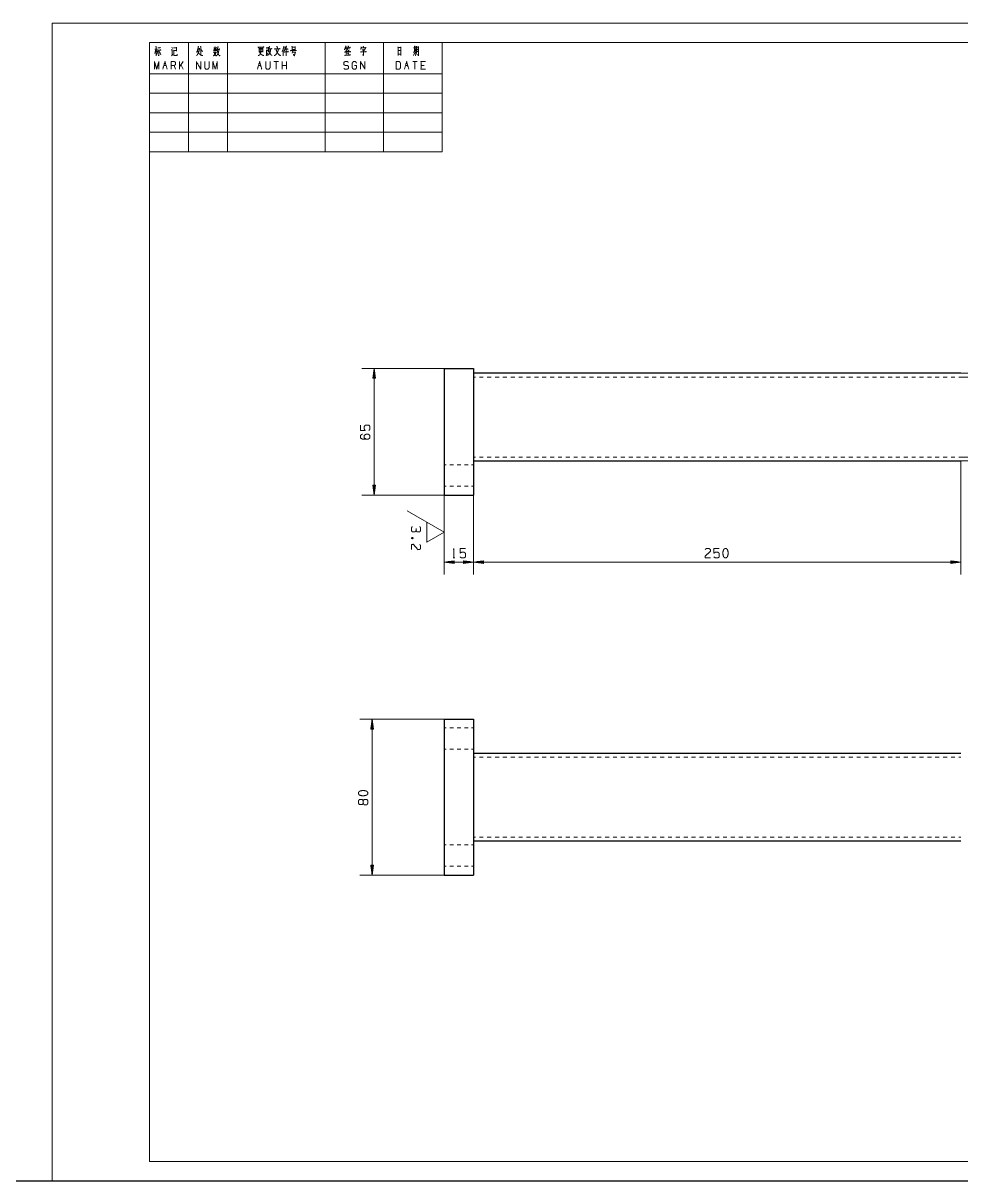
# Model space of a CAD drawing. Header units: millimetres. Extents: x 2210 to 79821, y -19430 to 2344.
# Drawn here: x 6134.6 to 6375.1, y 1492.8 to 1789.8 of the extents above; entities that cross this region are included whole.
import ezdxf

# ---------------------------------------------------------------- set-up
doc = ezdxf.new("R2010")
doc.units = ezdxf.units.MM
doc.layers.add('101', color=7, linetype='Continuous', true_color=0xffffff)

msp = doc.modelspace()

# ---------------------------------------------------------------- linework, layer by layer
msp.add_line((2209.78, 1492.82), (13049.16, 1492.82))
at = {"layer": '101', "color": 133, "linetype": 'Continuous', "lineweight": 18}
for p, q in [((6562.03, 1789.82), (6142.03, 1789.82)), ((6142.03, 1789.82), (6142.03, 1492.82)), ((6167.03, 1784.82), (6242.03, 1784.82)), ((6167.03, 1784.82), (6167.03, 1756.82)), ((6557.03, 1784.82), (6167.03, 1784.82)), ((6167.03, 1784.82), (6242.03, 1784.82)), ((6167.03, 1784.82), (6167.03, 1497.82)), ((6167.03, 1784.82), (6242.03, 1784.82)), ((6177.03, 1784.82), (6177.03, 1756.82)), ((6187.03, 1784.82), (6187.03, 1756.82)), ((6212.03, 1784.82), (6212.03, 1756.82)), ((6227.03, 1784.82), (6227.03, 1756.82)), ((6242.03, 1784.82), (6242.03, 1756.82)), ((6167.03, 1776.82), (6242.03, 1776.82)), ((6167.03, 1771.82), (6242.03, 1771.82)), ((6167.03, 1766.82), (6242.03, 1766.82)), ((6167.03, 1761.82), (6242.03, 1761.82)), ((6167.03, 1756.82), (6242.03, 1756.82)), ((6167.03, 1497.82), (6557.03, 1497.82)), ((6142.03, 1492.82), (6562.03, 1492.82))]:
    msp.add_line(p, q, dxfattribs=at)
at = {"layer": '101', "color": 72, "linetype": 'Continuous', "lineweight": 18}
for p, q in [((6168.6, 1783.12), (6168.38, 1782.01)), ((6168.39, 1783.19), (6169.01, 1783.19)), ((6168.72, 1782.96), (6168.94, 1782.48)), ((6169.14, 1782.61), (6168.91, 1781.74)), ((6169.59, 1782.59), (6169.9, 1781.7)), ((6172.77, 1783.7), (6172.9, 1783.31)), ((6173.16, 1782.9), (6173.25, 1782.79)), ((6179.45, 1783.23), (6179.8, 1783.23)), ((6183.43, 1782.3), (6184.19, 1782.3)), ((6183.72, 1783.02), (6183.46, 1782.61)), ((6183.56, 1783.6), (6183.69, 1783.31)), ((6183.91, 1783), (6184.14, 1782.73)), ((6184.17, 1783.64), (6183.98, 1783.31)), ((6195.13, 1782.59), (6196.01, 1782.59)), ((6195.14, 1783.31), (6196.02, 1783.31)), ((6195.14, 1782.96), (6196.01, 1782.96)), ((6196.04, 1783.45), (6196.04, 1782.38)), ((6197.03, 1782.98), (6197.03, 1781.72)), ((6197.05, 1782.83), (6197.38, 1782.83)), ((6197.43, 1783.64), (6197.4, 1782.71)), ((6201.3, 1783.1), (6201.3, 1781.47)), ((6203.59, 1783.68), (6204.35, 1783.68)), ((6203.59, 1783.1), (6204.35, 1783.1)), ((6203.76, 1782.73), (6203.59, 1782.15)), ((6203.63, 1782.38), (6204.36, 1782.38)), ((6204.36, 1783.87), (6204.36, 1782.92)), ((6217.34, 1782.34), (6217.51, 1781.84)), ((6217.38, 1782.54), (6218.1, 1782.54)), ((6217.63, 1782.44), (6217.79, 1782.03)), ((6218.16, 1782.38), (6217.95, 1781.72)), ((6218.07, 1783.5), (6218.24, 1783.16)), ((6234.95, 1782.15), (6234.68, 1781.53)), ((6234.89, 1782.77), (6235.28, 1782.77)), ((6235.21, 1782.19), (6235.31, 1781.86)), ((6235.25, 1783.95), (6235.36, 1783.81)), ((6172.68, 1781.45), (6172.96, 1781.9)), ((6175.62, 1779.97), (6174.66, 1778.6)), ((6174.66, 1778), (6174.66, 1779.97)), ((6175.62, 1778), (6175.07, 1779.18)), ((6200.05, 1779.97), (6198.93, 1779.97)), ((6199.49, 1779.97), (6199.49, 1778)), ((6201.05, 1778), (6201.05, 1779.97)), ((6202.17, 1778), (6202.17, 1779.97)), ((6235.63, 1779.97), (6234.52, 1779.97)), ((6235.08, 1779.97), (6235.08, 1778)), ((6235.78, 1781.76), (6236.03, 1781.51)), ((6170.69, 1778.99), (6171.25, 1778.99)), ((6173.65, 1778), (6173.37, 1778.99)), ((6194.97, 1778.99), (6195.52, 1778.99)), ((6202.17, 1778.99), (6201.05, 1778.99)), ((6232.68, 1778.99), (6233.23, 1778.99)), ((6237.48, 1778.99), (6236.64, 1778.99)), ((6234.62, 1657.8), (6234.19, 1657.64)), ((6244.87, 1652.65), (6245.3, 1652.65))]:
    msp.add_line(p, q, dxfattribs=at)
at = {"layer": '101', "color": 22, "linetype": 'Continuous', "lineweight": 18}
for p, q in [((6242.6, 1701.26), (6221.45, 1701.26)), ((6224.62, 1701.26), (6224.29, 1698.72)), ((6224.34, 1698.72), (6224.34, 1699.14)), ((6224.39, 1698.72), (6224.39, 1699.52)), ((6224.44, 1698.72), (6224.44, 1699.91)), ((6224.49, 1698.72), (6224.49, 1700.3)), ((6224.54, 1698.72), (6224.54, 1700.68)), ((6224.59, 1698.72), (6224.59, 1701.07)), ((6224.95, 1698.72), (6224.62, 1701.26)), ((6224.62, 1668.76), (6224.62, 1701.26)), ((6224.65, 1698.72), (6224.65, 1701.07)), ((6224.7, 1698.72), (6224.7, 1700.68)), ((6224.75, 1698.72), (6224.75, 1700.3)), ((6224.8, 1698.72), (6224.8, 1699.91)), ((6224.85, 1698.72), (6224.85, 1699.52)), ((6224.9, 1698.72), (6224.9, 1699.14)), ((6375.1, 1700.01), (6404.63, 1700.01)), ((6375.1, 1699.01), (6391.9, 1699.01)), ((6224.29, 1698.72), (6224.29, 1698.75)), ((6224.29, 1698.72), (6224.29, 1698.75)), ((6224.29, 1698.72), (6224.95, 1698.72)), ((6224.95, 1698.72), (6224.95, 1698.75)), ((6224.95, 1698.72), (6224.95, 1698.75)), ((6375.1, 1678.51), (6391.9, 1678.51)), ((6250.1, 1677.51), (6250.1, 1648.38)), ((6375.1, 1677.51), (6375.1, 1648.38)), ((6375.1, 1677.51), (6404.63, 1677.51)), ((6224.29, 1671.3), (6224.29, 1671.27)), ((6224.29, 1671.3), (6224.29, 1671.27)), ((6224.29, 1671.3), (6224.62, 1668.76)), ((6224.95, 1671.3), (6224.29, 1671.3)), ((6224.34, 1671.3), (6224.34, 1670.88)), ((6224.39, 1671.3), (6224.39, 1670.5)), ((6224.44, 1671.3), (6224.44, 1670.11)), ((6224.49, 1671.3), (6224.49, 1669.73)), ((6224.54, 1671.3), (6224.54, 1669.34)), ((6224.59, 1671.3), (6224.59, 1668.95)), ((6224.62, 1668.76), (6224.95, 1671.3)), ((6224.65, 1671.3), (6224.65, 1668.95)), ((6224.7, 1671.3), (6224.7, 1669.34)), ((6224.75, 1671.3), (6224.75, 1669.73)), ((6224.8, 1671.3), (6224.8, 1670.11)), ((6224.85, 1671.3), (6224.85, 1670.5)), ((6224.9, 1671.3), (6224.9, 1670.88)), ((6224.95, 1671.3), (6224.95, 1671.27)), ((6224.95, 1671.3), (6224.95, 1671.27)), ((6242.6, 1668.76), (6221.45, 1668.76)), ((6242.6, 1668.76), (6242.6, 1648.38)), ((6250.1, 1668.76), (6250.1, 1648.38)), ((6242.6, 1655.43), (6242.6, 1663.05)), ((6245.14, 1651.89), (6242.6, 1651.55)), ((6242.6, 1651.55), (6245.14, 1651.22)), ((6242.6, 1651.55), (6250.1, 1651.55)), ((6245.14, 1651.58), (6242.8, 1651.58)), ((6245.14, 1651.53), (6242.8, 1651.53)), ((6245.14, 1651.63), (6243.18, 1651.63)), ((6245.14, 1651.48), (6243.18, 1651.48)), ((6245.14, 1651.68), (6243.57, 1651.68)), ((6245.14, 1651.43), (6243.57, 1651.43)), ((6245.14, 1651.73), (6243.95, 1651.73)), ((6245.14, 1651.38), (6243.95, 1651.38)), ((6245.14, 1651.78), (6244.34, 1651.78)), ((6245.14, 1651.33), (6244.34, 1651.33)), ((6245.14, 1651.83), (6244.73, 1651.83)), ((6245.14, 1651.88), (6245.11, 1651.88)), ((6245.14, 1651.88), (6245.11, 1651.88)), ((6245.14, 1651.22), (6245.14, 1651.89)), ((6247.56, 1651.89), (6247.56, 1651.22)), ((6250.1, 1651.55), (6247.56, 1651.89)), ((6247.56, 1651.88), (6247.59, 1651.88)), ((6247.56, 1651.88), (6247.59, 1651.88)), ((6247.56, 1651.83), (6247.98, 1651.83)), ((6247.56, 1651.78), (6248.37, 1651.78)), ((6247.56, 1651.73), (6248.75, 1651.73)), ((6247.56, 1651.68), (6249.14, 1651.68)), ((6247.56, 1651.63), (6249.52, 1651.63)), ((6247.56, 1651.58), (6249.91, 1651.58)), ((6247.56, 1651.22), (6250.1, 1651.55)), ((6247.56, 1651.53), (6249.91, 1651.53)), ((6247.56, 1651.48), (6249.52, 1651.48)), ((6247.56, 1651.43), (6249.14, 1651.43)), ((6247.56, 1651.38), (6248.75, 1651.38)), ((6247.56, 1651.33), (6248.37, 1651.33)), ((6252.64, 1651.89), (6250.1, 1651.55)), ((6250.1, 1651.55), (6252.64, 1651.22)), ((6250.1, 1651.55), (6375.1, 1651.55)), ((6252.64, 1651.58), (6250.3, 1651.58)), ((6252.64, 1651.53), (6250.3, 1651.53)), ((6252.64, 1651.63), (6250.68, 1651.63)), ((6252.64, 1651.48), (6250.68, 1651.48)), ((6252.64, 1651.68), (6251.07, 1651.68)), ((6252.64, 1651.43), (6251.07, 1651.43)), ((6252.64, 1651.73), (6251.45, 1651.73)), ((6252.64, 1651.38), (6251.45, 1651.38)), ((6252.64, 1651.78), (6251.84, 1651.78)), ((6252.64, 1651.33), (6251.84, 1651.33)), ((6252.64, 1651.83), (6252.23, 1651.83)), ((6252.64, 1651.88), (6252.61, 1651.88)), ((6252.64, 1651.88), (6252.61, 1651.88)), ((6252.64, 1651.22), (6252.64, 1651.89)), ((6375.1, 1651.55), (6372.56, 1651.89)), ((6372.56, 1651.89), (6372.56, 1651.22)), ((6372.56, 1651.88), (6372.59, 1651.88)), ((6372.56, 1651.88), (6372.59, 1651.88)), ((6372.56, 1651.83), (6372.98, 1651.83)), ((6372.56, 1651.78), (6373.37, 1651.78)), ((6372.56, 1651.73), (6373.75, 1651.73)), ((6372.56, 1651.68), (6374.14, 1651.68)), ((6372.56, 1651.63), (6374.52, 1651.63)), ((6372.56, 1651.58), (6374.91, 1651.58)), ((6372.56, 1651.22), (6375.1, 1651.55)), ((6372.56, 1651.53), (6374.91, 1651.53)), ((6372.56, 1651.48), (6374.52, 1651.48)), ((6372.56, 1651.43), (6374.14, 1651.43)), ((6372.56, 1651.38), (6373.75, 1651.38)), ((6372.56, 1651.33), (6373.37, 1651.33)), ((6245.14, 1651.28), (6244.73, 1651.28)), ((6245.14, 1651.22), (6245.11, 1651.22)), ((6245.14, 1651.22), (6245.11, 1651.22)), ((6247.56, 1651.28), (6247.98, 1651.28)), ((6247.56, 1651.22), (6247.59, 1651.22)), ((6247.56, 1651.22), (6247.59, 1651.22)), ((6252.64, 1651.28), (6252.23, 1651.28)), ((6252.64, 1651.22), (6252.61, 1651.22)), ((6252.64, 1651.22), (6252.61, 1651.22)), ((6372.56, 1651.28), (6372.98, 1651.28)), ((6372.56, 1651.22), (6372.59, 1651.22)), ((6372.56, 1651.22), (6372.59, 1651.22)), ((6242.6, 1611.28), (6220.91, 1611.28)), ((6224.09, 1611.28), (6223.75, 1608.74)), ((6223.91, 1608.74), (6223.91, 1609.93)), ((6223.96, 1608.74), (6223.96, 1610.32)), ((6224.01, 1608.74), (6224.01, 1610.7)), ((6224.06, 1608.74), (6224.06, 1611.09)), ((6224.42, 1608.74), (6224.09, 1611.28)), ((6224.09, 1571.28), (6224.09, 1611.28)), ((6224.11, 1608.74), (6224.11, 1611.09)), ((6224.16, 1608.74), (6224.16, 1610.7)), ((6224.21, 1608.74), (6224.21, 1610.32)), ((6224.27, 1608.74), (6224.27, 1609.93)), ((6223.75, 1608.74), (6224.42, 1608.74)), ((6223.76, 1608.74), (6223.76, 1608.77)), ((6223.76, 1608.74), (6223.76, 1608.77)), ((6223.81, 1608.74), (6223.81, 1609.16)), ((6223.86, 1608.74), (6223.86, 1609.54)), ((6224.32, 1608.74), (6224.32, 1609.54)), ((6224.37, 1608.74), (6224.37, 1609.16)), ((6224.42, 1608.74), (6224.42, 1608.77)), ((6224.42, 1608.74), (6224.42, 1608.77)), ((6242.6, 1571.28), (6220.91, 1571.28)), ((6223.75, 1573.82), (6224.09, 1571.28)), ((6224.42, 1573.82), (6223.75, 1573.82)), ((6223.76, 1573.82), (6223.76, 1573.79)), ((6223.76, 1573.82), (6223.76, 1573.79)), ((6223.81, 1573.82), (6223.81, 1573.4)), ((6223.86, 1573.82), (6223.86, 1573.02)), ((6223.91, 1573.82), (6223.91, 1572.63)), ((6223.96, 1573.82), (6223.96, 1572.25)), ((6224.01, 1573.82), (6224.01, 1571.86)), ((6224.06, 1573.82), (6224.06, 1571.47)), ((6224.09, 1571.28), (6224.42, 1573.82)), ((6224.11, 1573.82), (6224.11, 1571.47)), ((6224.16, 1573.82), (6224.16, 1571.86)), ((6224.21, 1573.82), (6224.21, 1572.25)), ((6224.27, 1573.82), (6224.27, 1572.63)), ((6224.32, 1573.82), (6224.32, 1573.02)), ((6224.37, 1573.82), (6224.37, 1573.4)), ((6224.42, 1573.82), (6224.42, 1573.79)), ((6224.42, 1573.82), (6224.42, 1573.79))]:
    msp.add_line(p, q, dxfattribs=at)
at = {"layer": '101', "color": 92, "linetype": 'Continuous', "lineweight": 25}
for p, q in [((6242.6, 1701.26), (6250.1, 1701.26)), ((6242.6, 1701.26), (6242.6, 1668.76)), ((6250.1, 1701.26), (6250.1, 1668.76)), ((6375.1, 1700.01), (6250.1, 1700.01)), ((6250.1, 1677.51), (6375.1, 1677.51)), ((6242.6, 1668.76), (6250.1, 1668.76)), ((6242.6, 1611.28), (6242.6, 1571.28)), ((6242.6, 1611.28), (6250.1, 1611.28)), ((6250.1, 1611.28), (6250.1, 1571.28)), ((6250.1, 1602.53), (6375.1, 1602.53)), ((6250.1, 1580.03), (6375.1, 1580.03)), ((6242.6, 1571.28), (6250.1, 1571.28))]:
    msp.add_line(p, q, dxfattribs=at)
at = {"layer": '101', "color": 53, "linetype": 'Continuous', "lineweight": 18}
for p, q in [((6250.61, 1699.01), (6250.1, 1699.01)), ((6252.62, 1699.01), (6251.62, 1699.01)), ((6254.64, 1699.01), (6253.63, 1699.01)), ((6256.66, 1699.01), (6255.65, 1699.01)), ((6258.67, 1699.01), (6257.66, 1699.01)), ((6260.69, 1699.01), (6259.68, 1699.01)), ((6262.7, 1699.01), (6261.7, 1699.01)), ((6264.72, 1699.01), (6263.71, 1699.01)), ((6266.74, 1699.01), (6265.73, 1699.01)), ((6268.75, 1699.01), (6267.74, 1699.01)), ((6270.77, 1699.01), (6269.76, 1699.01)), ((6272.78, 1699.01), (6271.78, 1699.01)), ((6274.8, 1699.01), (6273.79, 1699.01)), ((6276.82, 1699.01), (6275.81, 1699.01)), ((6278.83, 1699.01), (6277.82, 1699.01)), ((6280.85, 1699.01), (6279.84, 1699.01)), ((6282.87, 1699.01), (6281.86, 1699.01)), ((6284.88, 1699.01), (6283.87, 1699.01)), ((6286.9, 1699.01), (6285.89, 1699.01)), ((6288.91, 1699.01), (6287.91, 1699.01)), ((6290.93, 1699.01), (6289.92, 1699.01)), ((6292.95, 1699.01), (6291.94, 1699.01)), ((6294.96, 1699.01), (6293.95, 1699.01)), ((6296.98, 1699.01), (6295.97, 1699.01)), ((6298.99, 1699.01), (6297.99, 1699.01)), ((6301.01, 1699.01), (6300, 1699.01)), ((6303.03, 1699.01), (6302.02, 1699.01)), ((6305.04, 1699.01), (6304.03, 1699.01)), ((6307.06, 1699.01), (6306.05, 1699.01)), ((6309.07, 1699.01), (6308.07, 1699.01)), ((6311.09, 1699.01), (6310.08, 1699.01)), ((6313.11, 1699.01), (6312.1, 1699.01)), ((6315.12, 1699.01), (6314.12, 1699.01)), ((6317.14, 1699.01), (6316.13, 1699.01)), ((6319.16, 1699.01), (6318.15, 1699.01)), ((6321.17, 1699.01), (6320.16, 1699.01)), ((6323.19, 1699.01), (6322.18, 1699.01)), ((6325.2, 1699.01), (6324.2, 1699.01)), ((6327.22, 1699.01), (6326.21, 1699.01)), ((6329.24, 1699.01), (6328.23, 1699.01)), ((6331.25, 1699.01), (6330.24, 1699.01)), ((6333.27, 1699.01), (6332.26, 1699.01)), ((6335.28, 1699.01), (6334.28, 1699.01)), ((6337.3, 1699.01), (6336.29, 1699.01)), ((6339.32, 1699.01), (6338.31, 1699.01)), ((6341.33, 1699.01), (6340.32, 1699.01)), ((6343.35, 1699.01), (6342.34, 1699.01)), ((6345.37, 1699.01), (6344.36, 1699.01)), ((6347.38, 1699.01), (6346.37, 1699.01)), ((6349.4, 1699.01), (6348.39, 1699.01)), ((6351.41, 1699.01), (6350.41, 1699.01)), ((6353.43, 1699.01), (6352.42, 1699.01)), ((6355.45, 1699.01), (6354.44, 1699.01)), ((6357.46, 1699.01), (6356.45, 1699.01)), ((6359.48, 1699.01), (6358.47, 1699.01)), ((6361.49, 1699.01), (6360.49, 1699.01)), ((6363.51, 1699.01), (6362.5, 1699.01)), ((6365.53, 1699.01), (6364.52, 1699.01)), ((6367.54, 1699.01), (6366.53, 1699.01)), ((6369.56, 1699.01), (6368.55, 1699.01)), ((6371.57, 1699.01), (6370.57, 1699.01)), ((6373.59, 1699.01), (6372.58, 1699.01)), ((6375.1, 1699.01), (6374.6, 1699.01)), ((6250.1, 1678.51), (6250.61, 1678.51)), ((6251.62, 1678.51), (6252.62, 1678.51)), ((6253.63, 1678.51), (6254.64, 1678.51)), ((6255.65, 1678.51), (6256.66, 1678.51)), ((6257.66, 1678.51), (6258.67, 1678.51)), ((6259.68, 1678.51), (6260.69, 1678.51)), ((6261.7, 1678.51), (6262.7, 1678.51)), ((6263.71, 1678.51), (6264.72, 1678.51)), ((6265.73, 1678.51), (6266.74, 1678.51)), ((6267.74, 1678.51), (6268.75, 1678.51)), ((6269.76, 1678.51), (6270.77, 1678.51)), ((6271.78, 1678.51), (6272.78, 1678.51)), ((6273.79, 1678.51), (6274.8, 1678.51)), ((6275.81, 1678.51), (6276.82, 1678.51)), ((6277.82, 1678.51), (6278.83, 1678.51)), ((6279.84, 1678.51), (6280.85, 1678.51)), ((6281.86, 1678.51), (6282.87, 1678.51)), ((6283.87, 1678.51), (6284.88, 1678.51)), ((6285.89, 1678.51), (6286.9, 1678.51)), ((6287.91, 1678.51), (6288.91, 1678.51)), ((6289.92, 1678.51), (6290.93, 1678.51)), ((6291.94, 1678.51), (6292.95, 1678.51)), ((6293.95, 1678.51), (6294.96, 1678.51)), ((6295.97, 1678.51), (6296.98, 1678.51)), ((6297.99, 1678.51), (6298.99, 1678.51)), ((6300, 1678.51), (6301.01, 1678.51)), ((6302.02, 1678.51), (6303.03, 1678.51)), ((6304.03, 1678.51), (6305.04, 1678.51)), ((6306.05, 1678.51), (6307.06, 1678.51)), ((6308.07, 1678.51), (6309.07, 1678.51)), ((6310.08, 1678.51), (6311.09, 1678.51)), ((6312.1, 1678.51), (6313.11, 1678.51)), ((6314.12, 1678.51), (6315.12, 1678.51)), ((6316.13, 1678.51), (6317.14, 1678.51)), ((6318.15, 1678.51), (6319.16, 1678.51)), ((6320.16, 1678.51), (6321.17, 1678.51)), ((6322.18, 1678.51), (6323.19, 1678.51)), ((6324.2, 1678.51), (6325.2, 1678.51)), ((6326.21, 1678.51), (6327.22, 1678.51)), ((6328.23, 1678.51), (6329.24, 1678.51)), ((6330.24, 1678.51), (6331.25, 1678.51)), ((6332.26, 1678.51), (6333.27, 1678.51)), ((6334.28, 1678.51), (6335.28, 1678.51)), ((6336.29, 1678.51), (6337.3, 1678.51)), ((6338.31, 1678.51), (6339.32, 1678.51)), ((6340.32, 1678.51), (6341.33, 1678.51)), ((6342.34, 1678.51), (6343.35, 1678.51)), ((6344.36, 1678.51), (6345.37, 1678.51)), ((6346.37, 1678.51), (6347.38, 1678.51)), ((6348.39, 1678.51), (6349.4, 1678.51)), ((6350.41, 1678.51), (6351.41, 1678.51)), ((6352.42, 1678.51), (6353.43, 1678.51)), ((6354.44, 1678.51), (6355.45, 1678.51)), ((6356.45, 1678.51), (6357.46, 1678.51)), ((6358.47, 1678.51), (6359.48, 1678.51)), ((6360.49, 1678.51), (6361.49, 1678.51)), ((6362.5, 1678.51), (6363.51, 1678.51)), ((6364.52, 1678.51), (6365.53, 1678.51)), ((6366.53, 1678.51), (6367.54, 1678.51)), ((6368.55, 1678.51), (6369.56, 1678.51)), ((6370.57, 1678.51), (6371.57, 1678.51)), ((6372.58, 1678.51), (6373.59, 1678.51)), ((6374.6, 1678.51), (6375.1, 1678.51)), ((6243.07, 1676.51), (6242.6, 1676.51)), ((6244.95, 1676.51), (6244.01, 1676.51)), ((6246.82, 1676.51), (6245.88, 1676.51)), ((6248.7, 1676.51), (6247.76, 1676.51)), ((6250.1, 1676.51), (6249.63, 1676.51)), ((6242.6, 1671.01), (6243.07, 1671.01)), ((6244.01, 1671.01), (6244.95, 1671.01)), ((6245.88, 1671.01), (6246.82, 1671.01)), ((6247.76, 1671.01), (6248.7, 1671.01)), ((6249.63, 1671.01), (6250.1, 1671.01)), ((6243.07, 1609.03), (6242.6, 1609.03)), ((6244.95, 1609.03), (6244.01, 1609.03)), ((6246.82, 1609.03), (6245.88, 1609.03)), ((6248.7, 1609.03), (6247.76, 1609.03)), ((6250.1, 1609.03), (6249.63, 1609.03)), ((6242.6, 1603.53), (6243.07, 1603.53)), ((6244.01, 1603.53), (6244.95, 1603.53)), ((6245.88, 1603.53), (6246.82, 1603.53)), ((6247.76, 1603.53), (6248.7, 1603.53)), ((6249.63, 1603.53), (6250.1, 1603.53)), ((6250.1, 1601.53), (6250.61, 1601.53)), ((6251.62, 1601.53), (6252.62, 1601.53)), ((6253.63, 1601.53), (6254.64, 1601.53)), ((6255.65, 1601.53), (6256.66, 1601.53)), ((6257.66, 1601.53), (6258.67, 1601.53)), ((6259.68, 1601.53), (6260.69, 1601.53)), ((6261.7, 1601.53), (6262.7, 1601.53)), ((6263.71, 1601.53), (6264.72, 1601.53)), ((6265.73, 1601.53), (6266.74, 1601.53)), ((6267.74, 1601.53), (6268.75, 1601.53)), ((6269.76, 1601.53), (6270.77, 1601.53)), ((6271.78, 1601.53), (6272.78, 1601.53)), ((6273.79, 1601.53), (6274.8, 1601.53)), ((6275.81, 1601.53), (6276.82, 1601.53)), ((6277.82, 1601.53), (6278.83, 1601.53)), ((6279.84, 1601.53), (6280.85, 1601.53)), ((6281.86, 1601.53), (6282.87, 1601.53)), ((6283.87, 1601.53), (6284.88, 1601.53)), ((6285.89, 1601.53), (6286.9, 1601.53)), ((6287.91, 1601.53), (6288.91, 1601.53)), ((6289.92, 1601.53), (6290.93, 1601.53)), ((6291.94, 1601.53), (6292.95, 1601.53)), ((6293.95, 1601.53), (6294.96, 1601.53)), ((6295.97, 1601.53), (6296.98, 1601.53)), ((6297.99, 1601.53), (6298.99, 1601.53)), ((6300, 1601.53), (6301.01, 1601.53)), ((6302.02, 1601.53), (6303.03, 1601.53)), ((6304.03, 1601.53), (6305.04, 1601.53)), ((6306.05, 1601.53), (6307.06, 1601.53)), ((6308.07, 1601.53), (6309.07, 1601.53)), ((6310.08, 1601.53), (6311.09, 1601.53)), ((6312.1, 1601.53), (6313.11, 1601.53)), ((6314.12, 1601.53), (6315.12, 1601.53)), ((6316.13, 1601.53), (6317.14, 1601.53)), ((6318.15, 1601.53), (6319.16, 1601.53)), ((6320.16, 1601.53), (6321.17, 1601.53)), ((6322.18, 1601.53), (6323.19, 1601.53)), ((6324.2, 1601.53), (6325.2, 1601.53)), ((6326.21, 1601.53), (6327.22, 1601.53)), ((6328.23, 1601.53), (6329.24, 1601.53)), ((6330.24, 1601.53), (6331.25, 1601.53)), ((6332.26, 1601.53), (6333.27, 1601.53)), ((6334.28, 1601.53), (6335.28, 1601.53)), ((6336.29, 1601.53), (6337.3, 1601.53)), ((6338.31, 1601.53), (6339.32, 1601.53)), ((6340.32, 1601.53), (6341.33, 1601.53)), ((6342.34, 1601.53), (6343.35, 1601.53)), ((6344.36, 1601.53), (6345.37, 1601.53)), ((6346.37, 1601.53), (6347.38, 1601.53)), ((6348.39, 1601.53), (6349.4, 1601.53)), ((6350.41, 1601.53), (6351.41, 1601.53)), ((6352.42, 1601.53), (6353.43, 1601.53)), ((6354.44, 1601.53), (6355.45, 1601.53)), ((6356.45, 1601.53), (6357.46, 1601.53)), ((6358.47, 1601.53), (6359.48, 1601.53)), ((6360.49, 1601.53), (6361.49, 1601.53)), ((6362.5, 1601.53), (6363.51, 1601.53)), ((6364.52, 1601.53), (6365.53, 1601.53)), ((6366.53, 1601.53), (6367.54, 1601.53)), ((6368.55, 1601.53), (6369.56, 1601.53)), ((6370.57, 1601.53), (6371.57, 1601.53)), ((6372.58, 1601.53), (6373.59, 1601.53)), ((6374.6, 1601.53), (6375.1, 1601.53)), ((6250.1, 1581.03), (6250.61, 1581.03)), ((6251.62, 1581.03), (6252.62, 1581.03)), ((6253.63, 1581.03), (6254.64, 1581.03)), ((6255.65, 1581.03), (6256.66, 1581.03)), ((6257.66, 1581.03), (6258.67, 1581.03)), ((6259.68, 1581.03), (6260.69, 1581.03)), ((6261.7, 1581.03), (6262.7, 1581.03)), ((6263.71, 1581.03), (6264.72, 1581.03)), ((6265.73, 1581.03), (6266.74, 1581.03)), ((6267.74, 1581.03), (6268.75, 1581.03)), ((6269.76, 1581.03), (6270.77, 1581.03)), ((6271.78, 1581.03), (6272.78, 1581.03)), ((6273.79, 1581.03), (6274.8, 1581.03)), ((6275.81, 1581.03), (6276.82, 1581.03)), ((6277.82, 1581.03), (6278.83, 1581.03)), ((6279.84, 1581.03), (6280.85, 1581.03)), ((6281.86, 1581.03), (6282.87, 1581.03)), ((6283.87, 1581.03), (6284.88, 1581.03)), ((6285.89, 1581.03), (6286.9, 1581.03)), ((6287.91, 1581.03), (6288.91, 1581.03)), ((6289.92, 1581.03), (6290.93, 1581.03)), ((6291.94, 1581.03), (6292.95, 1581.03)), ((6293.95, 1581.03), (6294.96, 1581.03)), ((6295.97, 1581.03), (6296.98, 1581.03)), ((6297.99, 1581.03), (6298.99, 1581.03)), ((6300, 1581.03), (6301.01, 1581.03)), ((6302.02, 1581.03), (6303.03, 1581.03)), ((6304.03, 1581.03), (6305.04, 1581.03)), ((6306.05, 1581.03), (6307.06, 1581.03)), ((6308.07, 1581.03), (6309.07, 1581.03)), ((6310.08, 1581.03), (6311.09, 1581.03)), ((6312.1, 1581.03), (6313.11, 1581.03)), ((6314.12, 1581.03), (6315.12, 1581.03)), ((6316.13, 1581.03), (6317.14, 1581.03)), ((6318.15, 1581.03), (6319.16, 1581.03)), ((6320.16, 1581.03), (6321.17, 1581.03)), ((6322.18, 1581.03), (6323.19, 1581.03)), ((6324.2, 1581.03), (6325.2, 1581.03)), ((6326.21, 1581.03), (6327.22, 1581.03)), ((6328.23, 1581.03), (6329.24, 1581.03)), ((6330.24, 1581.03), (6331.25, 1581.03)), ((6332.26, 1581.03), (6333.27, 1581.03)), ((6334.28, 1581.03), (6335.28, 1581.03)), ((6336.29, 1581.03), (6337.3, 1581.03)), ((6338.31, 1581.03), (6339.32, 1581.03)), ((6340.32, 1581.03), (6341.33, 1581.03)), ((6342.34, 1581.03), (6343.35, 1581.03)), ((6344.36, 1581.03), (6345.37, 1581.03)), ((6346.37, 1581.03), (6347.38, 1581.03)), ((6348.39, 1581.03), (6349.4, 1581.03)), ((6350.41, 1581.03), (6351.41, 1581.03)), ((6352.42, 1581.03), (6353.43, 1581.03)), ((6354.44, 1581.03), (6355.45, 1581.03)), ((6356.45, 1581.03), (6357.46, 1581.03)), ((6358.47, 1581.03), (6359.48, 1581.03)), ((6360.49, 1581.03), (6361.49, 1581.03)), ((6362.5, 1581.03), (6363.51, 1581.03)), ((6364.52, 1581.03), (6365.53, 1581.03)), ((6366.53, 1581.03), (6367.54, 1581.03)), ((6368.55, 1581.03), (6369.56, 1581.03)), ((6370.57, 1581.03), (6371.57, 1581.03)), ((6372.58, 1581.03), (6373.59, 1581.03)), ((6374.6, 1581.03), (6375.1, 1581.03)), ((6243.07, 1579.03), (6242.6, 1579.03)), ((6244.95, 1579.03), (6244.01, 1579.03)), ((6246.82, 1579.03), (6245.88, 1579.03)), ((6248.7, 1579.03), (6247.76, 1579.03)), ((6250.1, 1579.03), (6249.63, 1579.03)), ((6242.6, 1573.53), (6243.07, 1573.53)), ((6244.01, 1573.53), (6244.95, 1573.53)), ((6245.88, 1573.53), (6246.82, 1573.53)), ((6247.76, 1573.53), (6248.7, 1573.53)), ((6249.63, 1573.53), (6250.1, 1573.53))]:
    msp.add_line(p, q, dxfattribs=at)
at = {"layer": '101', "color": 163, "linetype": 'Continuous', "lineweight": 13}
for p, q in [((6242.6, 1659.24), (6233.08, 1664.73)), ((6238.15, 1656.67), (6238.15, 1661.81)), ((6242.6, 1659.24), (6238.15, 1656.67))]:
    msp.add_line(p, q, dxfattribs=at)
at = {"layer": '101', "color": 72, "linetype": 'Continuous', "lineweight": 18}
for points, knots in [([(6168.6, 1783.89), (6168.7, 1783.77), (6168.7, 1781.43)], [0, 0, 0.064393, 1, 1]), ([(6168.95, 1782.9), (6169.9, 1782.9), (6169.84, 1783.06), (6169.77, 1782.92)], [0, 0, 0.737857, 0.874089, 1, 1]), ([(6169.13, 1783.52), (6169.76, 1783.52), (6169.71, 1783.64), (6169.67, 1783.56)], [0, 0, 0.736257, 0.890366, 1, 1]), ([(6169.39, 1782.9), (6169.39, 1781.47), (6169.23, 1781.55)], [0, 0, 0.887515, 1, 1]), ([(6172.58, 1782.96), (6172.83, 1782.96), (6172.83, 1783.08), (6172.83, 1781.63)], [0, 0, 0.136549, 0.204721, 1, 1]), ([(6173.31, 1783.52), (6173.24, 1783.45), (6173.18, 1783.52), (6173.91, 1783.52), (6173.91, 1783.7), (6173.91, 1782.61), (6173.91, 1782.79), (6173.25, 1782.79), (6173.25, 1781.65), (6173.27, 1781.57), (6173.38, 1781.53), (6174.07, 1781.53), (6174.07, 1781.84)], [0, 0, 0.017819, 0.033666, 0.169515, 0.204099, 0.407776, 0.442364, 0.564628, 0.775991, 0.791603, 0.814658, 0.942357, 1, 1]), ([(6179.83, 1783.37), (6179.74, 1782.77), (6179.68, 1782.59), (6179.65, 1782.44), (6179.56, 1782.3), (6179.49, 1782.13), (6179.45, 1782.01), (6179.34, 1781.84), (6179.26, 1781.72), (6179.07, 1781.53)], [0, 0, 0.296659, 0.392137, 0.46442, 0.547267, 0.635799, 0.700206, 0.795426, 0.869797, 1, 1]), ([(6179.49, 1783.95), (6179.56, 1783.77), (6179.49, 1783.5), (6179.46, 1783.35), (6179.4, 1783.16), (6179.34, 1782.96), (6179.29, 1782.77), (6179.24, 1782.61), (6179.17, 1782.48), (6179.08, 1782.34)], [0, 0, 0.116545, 0.278927, 0.365002, 0.478708, 0.603961, 0.717668, 0.817418, 0.901357, 1, 1]), ([(6179.34, 1782.83), (6179.4, 1782.69), (6179.45, 1782.52), (6179.48, 1782.38), (6179.62, 1782.09), (6179.7, 1782.01), (6179.9, 1781.8), (6180.02, 1781.7), (6180.16, 1781.61), (6180.37, 1781.55), (6180.56, 1781.55), (6180.71, 1781.53)], [0, 0, 0.075191, 0.157626, 0.228751, 0.384956, 0.438117, 0.578248, 0.65344, 0.734339, 0.837348, 0.928887, 1, 1]), ([(6180.08, 1783.93), (6180.13, 1783.79), (6180.13, 1781.7)], [0, 0, 0.06955, 1, 1]), ([(6180.11, 1783.21), (6180.59, 1782.54), (6180.59, 1782.73)], [0, 0, 0.814818, 1, 1]), ([(6184.04, 1782.23), (6183.92, 1781.98), (6183.85, 1781.8), (6183.72, 1781.61), (6183.59, 1781.51), (6183.37, 1781.47)], [0, 0, 0.251055, 0.434029, 0.64262, 0.795766, 1, 1]), ([(6183.76, 1783.77), (6183.89, 1783.7), (6183.84, 1783.74), (6183.84, 1782.59), (6183.84, 1783.12), (6183.43, 1783.12), (6184.25, 1783.12)], [0, 0, 0.046318, 0.069123, 0.437816, 0.608997, 0.739331, 1, 1]), ([(6183.79, 1782.5), (6183.62, 1781.92), (6184.06, 1781.45)], [0, 0, 0.483237, 1, 1]), ([(6184.76, 1783.02), (6184.76, 1782.77), (6184.73, 1782.5), (6184.66, 1782.21), (6184.54, 1781.92), (6184.41, 1781.72), (6184.26, 1781.53), (6184.06, 1781.41)], [0, 0, 0.134106, 0.280228, 0.441583, 0.610314, 0.742762, 0.870657, 1, 1]), ([(6184.49, 1783.79), (6184.63, 1783.64), (6184.58, 1783.68), (6184.25, 1782.63)], [0, 0, 0.143537, 0.187773, 1, 1]), ([(6184.41, 1782.83), (6184.45, 1782.63), (6184.49, 1782.38), (6184.58, 1782.09), (6184.7, 1781.8), (6184.83, 1781.57), (6185.02, 1781.43), (6185.07, 1781.57)], [0, 0, 0.122124, 0.267694, 0.442444, 0.622807, 0.774615, 0.912625, 1, 1]), ([(6184.47, 1783.1), (6184.96, 1783.1), (6184.93, 1783.27), (6184.88, 1783.16)], [0, 0, 0.634119, 0.848445, 1, 1]), ([(6194.94, 1783.68), (6194.91, 1783.58), (6194.82, 1783.7), (6196.3, 1783.7), (6196.23, 1783.81), (6196.17, 1783.7)], [0, 0, 0.054227, 0.130909, 0.87613, 0.940043, 1, 1]), ([(6195.6, 1783.7), (6195.6, 1782.54), (6195.55, 1782.4), (6195.54, 1782.23), (6195.48, 1782.03), (6195.41, 1781.86), (6195.32, 1781.74), (6195.19, 1781.63), (6195.06, 1781.57), (6194.85, 1781.55)], [0, 0, 0.455623, 0.515134, 0.580482, 0.665033, 0.736192, 0.79598, 0.861823, 0.919058, 1, 1]), ([(6195.04, 1783.45), (6195.13, 1783.31), (6195.13, 1782.4)], [0, 0, 0.156848, 1, 1]), ([(6195.25, 1782.42), (6195.32, 1782.25), (6195.41, 1782.11), (6195.51, 1781.98), (6195.58, 1781.86), (6195.66, 1781.76), (6195.79, 1781.7), (6195.93, 1781.61), (6196.1, 1781.57), (6196.29, 1781.53)], [0, 0, 0.124249, 0.240531, 0.35103, 0.449957, 0.536949, 0.636896, 0.752292, 0.866372, 1, 1]), ([(6197.06, 1781.72), (6196.97, 1781.53), (6196.91, 1781.55), (6197.44, 1782.19)], [0, 0, 0.187521, 0.244051, 1, 1]), ([(6197.09, 1783.48), (6197.02, 1783.39), (6196.96, 1783.48), (6197.4, 1783.48)], [0, 0, 0.169755, 0.325542, 1, 1]), ([(6198.07, 1783.19), (6198.06, 1782.98), (6198.03, 1782.77), (6198, 1782.54), (6197.94, 1782.34), (6197.87, 1782.15), (6197.78, 1782.01), (6197.68, 1781.84), (6197.57, 1781.74), (6197.44, 1781.63), (6197.24, 1781.53)], [0, 0, 0.105429, 0.211651, 0.328282, 0.437572, 0.539265, 0.625346, 0.724284, 0.79827, 0.883378, 1, 1]), ([(6197.7, 1783.87), (6197.75, 1783.79), (6197.66, 1783.23), (6197.54, 1782.81), (6197.5, 1782.67), (6197.38, 1782.44)], [0, 0, 0.062603, 0.440485, 0.727862, 0.828992, 1, 1]), ([(6197.65, 1783), (6197.68, 1782.81), (6197.72, 1782.63), (6197.75, 1782.42), (6197.84, 1782.25), (6197.91, 1782.11), (6197.98, 1781.94), (6198.09, 1781.8), (6198.23, 1781.65), (6198.42, 1781.55)], [0, 0, 0.109654, 0.220947, 0.342501, 0.451483, 0.545868, 0.651144, 0.754315, 0.874064, 1, 1]), ([(6197.7, 1783.21), (6198.41, 1783.21), (6198.32, 1783.31), (6198.2, 1783.19)], [0, 0, 0.696293, 0.830826, 1, 1]), ([(6199.17, 1783.27), (6199.08, 1783.16), (6199.04, 1783.21), (6200.51, 1783.21), (6200.41, 1783.37), (6200.31, 1783.23)], [0, 0, 0.066333, 0.095822, 0.818123, 0.913284, 1, 1]), ([(6200.07, 1783.23), (6200, 1782.83), (6199.86, 1782.42), (6199.59, 1781.98), (6199.36, 1781.7), (6199.02, 1781.51)], [0, 0, 0.190069, 0.398701, 0.640199, 0.817216, 1, 1]), ([(6199.45, 1783.12), (6199.52, 1782.9), (6199.69, 1782.4), (6199.97, 1782.01), (6200.28, 1781.65), (6200.56, 1781.53), (6200.62, 1781.61), (6200.51, 1781.45)], [0, 0, 0.103286, 0.330833, 0.538837, 0.740597, 0.872112, 0.915905, 1, 1]), ([(6199.67, 1783.89), (6199.84, 1783.48), (6199.86, 1783.58), (6199.78, 1783.37)], [0, 0, 0.581176, 0.716263, 1, 1]), ([(6201.46, 1783.95), (6201.49, 1783.81), (6201.29, 1783.16), (6201.22, 1782.92), (6201.13, 1782.77), (6201.03, 1782.59)], [0, 0, 0.101083, 0.561706, 0.738774, 0.854629, 1, 1]), ([(6201.61, 1782.48), (6201.58, 1782.34), (6201.51, 1782.48), (6202.61, 1782.48), (6202.53, 1782.61), (6202.5, 1782.5)], [0, 0, 0.08907, 0.186879, 0.848313, 0.935185, 1, 1]), ([(6201.77, 1783.74), (6201.87, 1783.52), (6201.82, 1783.6), (6201.61, 1782.73)], [0, 0, 0.200658, 0.282145, 1, 1]), ([(6201.71, 1783.12), (6202.53, 1783.12), (6202.47, 1783.27), (6202.4, 1783.12)], [0, 0, 0.720068, 0.857376, 1, 1]), ([(6202.04, 1783.95), (6202.15, 1783.81), (6202.09, 1783.87), (6202.09, 1781.47)], [0, 0, 0.069697, 0.101625, 1, 1]), ([(6203.31, 1782.73), (6203.26, 1782.67), (6203.18, 1782.77), (6204.71, 1782.77), (6204.63, 1782.83), (6204.52, 1782.73)], [0, 0, 0.038001, 0.105809, 0.873511, 0.927246, 1, 1]), ([(6203.53, 1783.89), (6203.6, 1783.81), (6203.6, 1782.96)], [0, 0, 0.115189, 1, 1]), ([(6204.44, 1782.44), (6204.16, 1781.47), (6203.88, 1781.76)], [0, 0, 0.71586, 1, 1]), ([(6217.97, 1783.97), (6218.08, 1783.85), (6218.04, 1783.87), (6217.75, 1783.21), (6217.61, 1782.96), (6217.47, 1782.77), (6217.31, 1782.54), (6216.99, 1782.34)], [0, 0, 0.080396, 0.103261, 0.444362, 0.576789, 0.688375, 0.819716, 1, 1]), ([(6217.32, 1783.99), (6217.42, 1783.85), (6217.4, 1783.89), (6217, 1782.98), (6217.23, 1783.52), (6217.75, 1783.52), (6217.34, 1783.52), (6217.48, 1783.16)], [0, 0, 0.057042, 0.07334, 0.392466, 0.581127, 0.745774, 0.87749, 1, 1]), ([(6217.69, 1783.08), (6217.88, 1782.92), (6218.07, 1782.79), (6218.21, 1782.69), (6218.42, 1782.52), (6218.61, 1782.5), (6218.45, 1782.42)], [0, 0, 0.194845, 0.370351, 0.508814, 0.712321, 0.860156, 1, 1]), ([(6217.92, 1783.52), (6218.51, 1783.52), (6218.43, 1783.66), (6218.36, 1783.56)], [0, 0, 0.669422, 0.855054, 1, 1]), ([(6221.36, 1782.5), (6221.24, 1782.34), (6221.16, 1782.48), (6222.6, 1782.48), (6222.47, 1782.59), (6222.4, 1782.5)], [0, 0, 0.096613, 0.17732, 0.867547, 0.947356, 1, 1]), ([(6221.27, 1783.74), (6221.39, 1783.52), (6221.36, 1783.6), (6221.18, 1783.1)], [0, 0, 0.294025, 0.394866, 1, 1]), ([(6221.35, 1783.5), (6222.46, 1783.5), (6222.53, 1783.66), (6222.31, 1783.19)], [0, 0, 0.611939, 0.711554, 1, 1]), ([(6221.51, 1783.02), (6222.18, 1783.02), (6222.24, 1783.08), (6221.9, 1782.71), (6221.8, 1782.79), (6221.87, 1782.71), (6221.87, 1781.55), (6221.65, 1781.7)], [0, 0, 0.230144, 0.259318, 0.430979, 0.476011, 0.513789, 0.910079, 1, 1]), ([(6221.8, 1783.93), (6221.92, 1783.64), (6221.96, 1783.68), (6221.92, 1783.58)], [0, 0, 0.644011, 0.768354, 1, 1]), ([(6230.7, 1783.77), (6230.78, 1783.6), (6230.78, 1781.51), (6230.78, 1781.84), (6231.48, 1781.84), (6231.48, 1781.53), (6231.48, 1783.7), (6231.48, 1783.58), (6230.79, 1783.58), (6230.79, 1782.77), (6231.49, 1782.77)], [0, 0, 0.022322, 0.280074, 0.320905, 0.407511, 0.44579, 0.713751, 0.729062, 0.813864, 0.913394, 1, 1]), ([(6234.89, 1783.95), (6235, 1783.81), (6234.93, 1783.89), (6234.93, 1782.38), (6234.65, 1782.38), (6235.5, 1782.38), (6235.28, 1782.38), (6235.28, 1783.89), (6235.28, 1783.5), (6234.67, 1783.5), (6235.46, 1783.5), (6235.28, 1783.5), (6235.28, 1783.08), (6234.9, 1783.08)], [0, 0, 0.025061, 0.039924, 0.243199, 0.280605, 0.39479, 0.42432, 0.627595, 0.680502, 0.763188, 0.869498, 0.893122, 0.948813, 1, 1]), ([(6235.52, 1783.85), (6235.56, 1783.7), (6235.56, 1782.52), (6235.5, 1782.25), (6235.37, 1781.94), (6235.28, 1781.7), (6235.17, 1781.51)], [0, 0, 0.062372, 0.548434, 0.661879, 0.800828, 0.909362, 1, 1]), ([(6235.56, 1783.68), (6236.03, 1783.68), (6236.03, 1783.81), (6236.03, 1781.45), (6236.03, 1783.1), (6235.59, 1783.1), (6236, 1783.1), (6236, 1782.52), (6235.59, 1782.52)], [0, 0, 0.072646, 0.091913, 0.457973, 0.714856, 0.782961, 0.846526, 0.936435, 1, 1]), ([(6168.29, 1778), (6168.29, 1779.97), (6168.85, 1778), (6169.4, 1779.97), (6169.4, 1778)], [0, 0, 0.245192, 0.5, 0.754808, 1, 1]), ([(6172.54, 1778), (6172.54, 1779.97), (6173.37, 1779.97), (6173.65, 1779.78), (6173.65, 1779.18), (6173.37, 1778.99), (6172.54, 1778.99)], [0, 0, 0.400952, 0.571035, 0.639278, 0.761676, 0.829917, 1, 1]), ([(6179.04, 1778), (6179.04, 1779.97), (6180.15, 1778), (6180.15, 1779.97)], [0, 0, 0.317574, 0.682426, 1, 1]), ([(6181.16, 1779.97), (6181.16, 1778.39), (6181.42, 1778), (6181.98, 1778), (6182.27, 1778.39), (6182.27, 1779.97)], [0, 0, 0.337152, 0.438599, 0.557781, 0.662848, 1, 1]), ([(6183.28, 1778), (6183.28, 1779.97), (6183.84, 1778), (6184.39, 1779.97), (6184.39, 1778)], [0, 0, 0.245192, 0.5, 0.754808, 1, 1]), ([(6196.81, 1779.97), (6196.81, 1778.39), (6197.08, 1778), (6197.63, 1778), (6197.92, 1778.39), (6197.92, 1779.97)], [0, 0, 0.337152, 0.438599, 0.557781, 0.662848, 1, 1]), ([(6216.88, 1778.19), (6217.16, 1778), (6217.73, 1778), (6218.01, 1778.21), (6218.01, 1778.79), (6217.73, 1778.99), (6217.18, 1778.99), (6216.88, 1779.18), (6216.88, 1779.78), (6217.18, 1779.97), (6217.73, 1779.97), (6218.01, 1779.78)], [0, 0, 0.068035, 0.184054, 0.254521, 0.372333, 0.442799, 0.555843, 0.626367, 0.748393, 0.81892, 0.931964, 1, 1]), ([(6217.26, 1781.63), (6217.15, 1781.53), (6217.1, 1781.63), (6218.49, 1781.63), (6218.42, 1781.76), (6218.32, 1781.61)], [0, 0, 0.078897, 0.135659, 0.837617, 0.910404, 1, 1]), ([(6219.58, 1778.99), (6220.13, 1778.99), (6220.13, 1778.39), (6219.85, 1778), (6219.28, 1778), (6219, 1778.39), (6219, 1779.57), (6219.3, 1779.97), (6219.84, 1779.97), (6220.12, 1779.57)], [0, 0, 0.103295, 0.214797, 0.304261, 0.410274, 0.499739, 0.718892, 0.809956, 0.910533, 1, 1]), ([(6221.14, 1778), (6221.14, 1779.97), (6222.25, 1778), (6222.25, 1779.97)], [0, 0, 0.317574, 0.682426, 1, 1]), ([(6230.28, 1778), (6231.1, 1778), (6231.39, 1778.39), (6231.39, 1779.57), (6231.1, 1779.97), (6230.28, 1779.97), (6230.28, 1778)], [0, 0, 0.142133, 0.227159, 0.431787, 0.516817, 0.65895, 1, 1]), ([(6232.4, 1778), (6232.96, 1779.97), (6233.51, 1778)], [0, 0, 0.5, 1, 1]), ([(6237.76, 1778), (6236.64, 1778), (6236.64, 1779.97), (6237.76, 1779.97)], [0, 0, 0.265389, 0.734611, 1, 1]), ([(6223.3, 1685.33), (6223.53, 1685.66), (6223.53, 1686.35), (6223.3, 1686.69), (6222.35, 1686.69), (6222.1, 1686.35), (6222.1, 1685.66), (6222.33, 1685.33), (6221.15, 1685.33), (6221.15, 1686.69)], [0, 0, 0.062229, 0.168343, 0.230572, 0.376815, 0.441265, 0.54738, 0.609609, 0.790489, 1, 1]), ([(6222.58, 1683.07), (6222.1, 1683.39), (6222.1, 1684.08), (6222.58, 1684.41), (6223.05, 1684.41), (6223.53, 1684.08), (6223.53, 1683.39), (6223.05, 1683.07), (6221.63, 1683.07), (6221.15, 1683.39), (6221.15, 1684.08), (6221.63, 1684.41)], [0, 0, 0.076965, 0.169762, 0.248074, 0.312019, 0.39033, 0.483128, 0.560092, 0.751927, 0.828891, 0.921689, 1, 1]), ([(6234.39, 1660.66), (6234.17, 1660.34), (6234.17, 1659.65), (6234.39, 1659.31), (6235.12, 1659.31), (6235.37, 1659.65), (6235.37, 1660.16)], [0, 0, 0.124121, 0.343687, 0.472445, 0.703376, 0.836731, 1, 1]), ([(6235.37, 1659.65), (6235.59, 1659.31), (6236.32, 1659.31), (6236.54, 1659.65), (6236.54, 1660.34), (6236.32, 1660.68)], [0, 0, 0.153875, 0.429853, 0.583728, 0.846125, 1, 1]), ([(6234.19, 1657.8), (6234.19, 1657.64), (6234.42, 1657.55), (6234.62, 1657.64), (6234.62, 1657.8), (6234.42, 1657.89), (6234.19, 1657.8), (6234.62, 1657.64)], [0, 0, 0.093974, 0.236783, 0.365957, 0.459931, 0.589105, 0.731914, 1, 1]), ([(6236.32, 1656.1), (6236.54, 1655.79), (6236.54, 1655.1), (6236.32, 1654.76), (6235.84, 1654.76), (6234.64, 1656.12), (6234.17, 1656.1), (6234.17, 1654.76)], [0, 0, 0.069691, 0.192977, 0.265274, 0.350227, 0.674741, 0.759753, 1, 1]), ([(6244.94, 1654.82), (6245.08, 1655.02), (6245.08, 1652.65)], [0, 0, 0.093491, 1, 1]), ([(6246.67, 1652.87), (6247.01, 1652.65), (6247.7, 1652.65), (6248.03, 1652.87), (6248.03, 1653.82), (6247.7, 1654.07), (6247.01, 1654.07), (6246.67, 1653.85), (6246.67, 1655.02), (6248.03, 1655.02)], [0, 0, 0.062228, 0.168343, 0.230571, 0.376816, 0.441265, 0.547381, 0.609609, 0.79049, 1, 1]), ([(6309.52, 1654.8), (6309.84, 1655.02), (6310.53, 1655.02), (6310.87, 1654.8), (6310.87, 1654.32), (6309.51, 1653.12), (6309.52, 1652.65), (6310.87, 1652.65)], [0, 0, 0.069693, 0.192977, 0.265274, 0.350227, 0.67474, 0.759752, 1, 1]), ([(6311.78, 1652.87), (6312.12, 1652.65), (6312.81, 1652.65), (6313.14, 1652.87), (6313.14, 1653.82), (6312.81, 1654.07), (6312.12, 1654.07), (6311.78, 1653.85), (6311.78, 1655.02), (6313.14, 1655.02)], [0, 0, 0.062228, 0.168344, 0.230572, 0.376816, 0.441265, 0.547381, 0.609609, 0.790489, 1, 1]), ([(6314.91, 1652.65), (6315.24, 1652.9), (6315.42, 1653.6), (6315.42, 1654.07), (6315.24, 1654.8), (6314.91, 1655.02), (6314.57, 1655.02), (6314.24, 1654.8), (6314.06, 1654.07), (6314.08, 1653.6), (6314.24, 1652.9), (6314.57, 1652.65), (6314.91, 1652.65)], [0, 0, 0.067526, 0.183971, 0.260583, 0.380942, 0.44614, 0.500306, 0.565504, 0.685863, 0.762528, 0.878308, 0.945834, 1, 1]), ([(6223, 1592.45), (6222.75, 1592.78), (6222.05, 1592.96), (6221.57, 1592.96), (6220.85, 1592.78), (6220.62, 1592.45), (6220.62, 1592.11), (6220.85, 1591.78), (6221.57, 1591.6), (6222.05, 1591.62), (6222.75, 1591.78), (6223, 1592.11), (6223, 1592.45)], [0, 0, 0.067526, 0.183971, 0.260584, 0.380943, 0.446141, 0.500306, 0.565504, 0.685863, 0.762529, 0.87831, 0.945835, 1, 1]), ([(6221.8, 1589.66), (6221.57, 1589.34), (6220.85, 1589.34), (6220.62, 1589.66), (6220.62, 1590.35), (6220.85, 1590.68), (6221.57, 1590.68), (6221.8, 1590.35), (6221.8, 1589.66), (6222.05, 1589.32), (6222.75, 1589.32), (6223, 1589.66), (6223, 1590.35), (6222.77, 1590.68), (6222.05, 1590.68), (6221.8, 1590.35)], [0, 0, 0.047574, 0.136085, 0.183659, 0.267815, 0.317165, 0.405677, 0.455028, 0.539184, 0.590297, 0.675756, 0.726869, 0.811025, 0.860376, 0.948887, 1, 1])]:
    msp.add_open_spline(points, degree=1, knots=knots, dxfattribs=at)
for points in [[(6170.41, 1778), (6170.97, 1779.97), (6171.53, 1778)], [(6194.69, 1778), (6195.25, 1779.97), (6195.8, 1778)]]:
    msp.add_open_spline(points, degree=1, dxfattribs=at)

doc.saveas('drawing.dxf')
